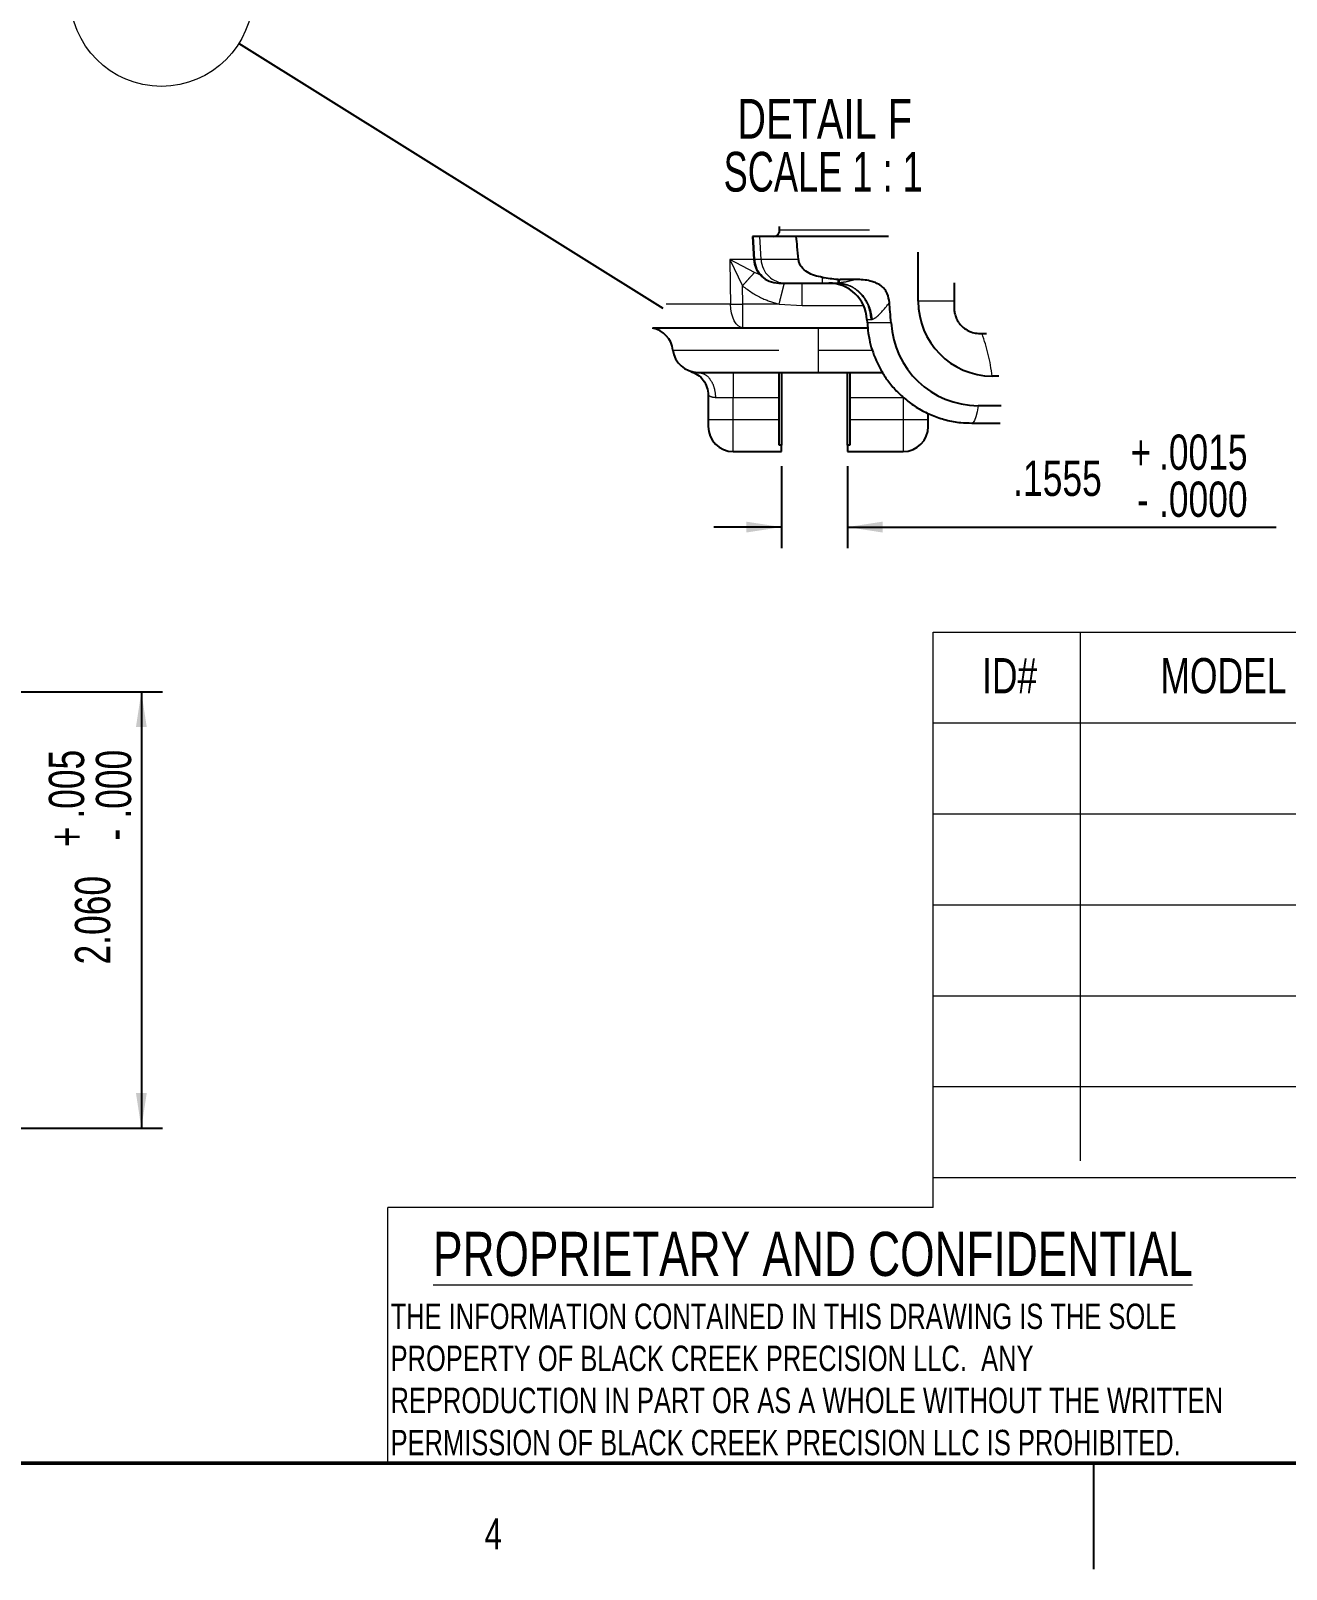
# Model space of a CAD drawing. Header units: inches. Extents: x 0.2 to 16.8, y 0.2 to 10.8.
# Drawn here: x 5.99 to 8.955, y 0.25 to 3.882 of the extents above; entities that cross this region are included whole.
import ezdxf

# ---------------------------------------------------------------- set-up
doc = ezdxf.new("R2010")
doc.units = ezdxf.units.IN
doc.header["$MEASUREMENT"] = 0
doc.linetypes.add('PHANTOM', pattern=[0.5, 0.25, -0.05, 0.05, -0.05, 0.05, -0.05])
doc.layers.add('FORMAT', color=7, linetype='Continuous')
doc.styles.add('SLDTEXTSTYLE0', font='TXT', dxfattribs={"width": 0.75})
doc.styles.add('SLDTEXTSTYLE3', font='TXT', dxfattribs={"width": 0.681818})
doc.dimstyles.new('SLDDIMSTYLE12', dxfattribs={"dimtxt": 0.18, "dimasz": 0.083333, "dimexe": 0, "dimexo": 0.0625, "dimgap": 0, "dimtad": 0, "dimtih": 1, "dimtoh": 1, "dimdec": 0, "dimrnd": 1e-09, "dimzin": 0, "dimdsep": 46, "dimtxsty": 'Standard', "dimblk1": 'NONE', "dimblk2": 'NONE', "dimsah": 1, "dimcen": 0.09, "dimadec": 0, "dimazin": 0, "dimtfac": 0.083333, "dimtdec": 0, "dimtofl": 0, "dimtmove": 0, "dimatfit": 3, "dimldrblk": 'NONE', "dimfxl": 1, "dimfrac": 2, "dimtolj": 1, "dimtzin": 0, "dimarcsym": 0})
doc.dimstyles.new('SLDDIMSTYLE32', dxfattribs={"dimtxt": 0.083333, "dimasz": 0.083333, "dimexe": 0, "dimexo": 0.0625, "dimgap": 0.020833, "dimtad": 2, "dimdec": 3, "dimlfac": 2, "dimrnd": 1e-09, "dimzin": 4, "dimdsep": 46, "dimtxsty": 'SLDTEXTSTYLE0', "dimsah": 1, "dimcen": 0.09, "dimadec": 0, "dimazin": 1, "dimtol": 1, "dimtp": 0.005, "dimtfac": 1, "dimtdec": 3, "dimtofl": 0, "dimtmove": 0, "dimatfit": 3, "dimfxl": 1, "dimfrac": 2, "dimtolj": 1, "dimtzin": 4, "dimarcsym": 0})
doc.dimstyles.new('SLDDIMSTYLE48', dxfattribs={"dimtxt": 0.083333, "dimasz": 0.083333, "dimexe": 0, "dimexo": 0.0625, "dimgap": 0.020833, "dimtad": 2, "dimdec": 4, "dimrnd": 1e-09, "dimzin": 12, "dimdsep": 46, "dimtxsty": 'SLDTEXTSTYLE0', "dimsah": 1, "dimcen": 0.09, "dimadec": 0, "dimazin": 3, "dimtol": 1, "dimtp": 0.0015, "dimtfac": 1, "dimtdec": 4, "dimtmove": 0, "dimatfit": 0, "dimfxl": 1, "dimfrac": 2, "dimtolj": 1, "dimtzin": 4, "dimarcsym": 0})

# ---------------------------------------------------------------- blocks, each defined once
blk = doc.blocks.new('SW_NOTE_0')
at = {"color": 0, "linetype": 'Continuous', "lineweight": 0, "char_height": 0.06, "attachment_point": 1, "style": 'SLDTEXTSTYLE0'}
for s, insert in [('THE INFORMATION CONTAINED IN THIS DRAWING IS THE SOLE', (0, 0.0773)), ('PROPERTY OF BLACK CREEK PRECISION LLC.  ANY', (0, -0.022)), ('REPRODUCTION IN PART OR AS A WHOLE WITHOUT THE WRITTEN', (0, -0.1214)), ('PERMISSION OF BLACK CREEK PRECISION LLC IS PROHIBITED.', (0, -0.2208))]:
    blk.add_mtext(s, dxfattribs=dict(at, insert=insert))
blk = doc.blocks.new('_None')
blk = doc.blocks.new('_D_44')
at = {"layer": 'FORMAT'}
for p, q in [((5.5312, 2.3213), (6.3015, 2.3213)), ((6.2515, 2.3213), (6.2515, 1.2911)), ((5.4072, 1.2911), (6.3015, 1.2911))]:
    blk.add_line(p, q, dxfattribs=at)
for points in [[(6.2515, 2.3213), (6.2387, 2.2379), (6.2643, 2.2379)], [(6.2515, 1.2911), (6.2643, 1.3745), (6.2387, 1.3745)]]:
    blk.add_solid(points, dxfattribs=at)
at = {"layer": 'FORMAT', "attachment_point": 1, "rotation": 90, "style": 'SLDTEXTSTYLE0'}
for s, insert, char_height in [('.005', (6.033, 2.0218), 0.08333), ('.000', (6.1441, 2.0218), 0.08333), ('+', (6.033, 1.9546), 0.0833), ('-', (6.1441, 1.9698), 0.0833), ('2.060', (6.0946, 1.6776), 0.08333)]:
    blk.add_mtext(s, dxfattribs=dict(at, insert=insert, char_height=char_height))
blk = doc.blocks.new('_D_66')
at = {"layer": 'FORMAT'}
for p, q in [((7.7633, 2.8537), (7.7633, 2.6602)), ((7.9188, 2.8537), (7.9188, 2.6602)), ((7.7633, 2.7102), (7.603, 2.7102)), ((7.9188, 2.7102), (8.9316, 2.7102))]:
    blk.add_line(p, q, dxfattribs=at)
for points in [[(7.7633, 2.7102), (7.6799, 2.723), (7.6799, 2.6973)], [(7.9188, 2.7102), (8.0021, 2.6973), (8.0021, 2.723)]]:
    blk.add_solid(points, dxfattribs=at)
at = {"layer": 'FORMAT', "attachment_point": 1, "style": 'SLDTEXTSTYLE0'}
for s, insert, char_height in [('+', (8.5873, 2.9287), 0.0833), ('.0015', (8.6546, 2.9287), 0.08333), ('.1555', (8.3103, 2.867), 0.08333), ('.0000', (8.6546, 2.8176), 0.08333), ('-', (8.6025, 2.8176), 0.0833)]:
    blk.add_mtext(s, dxfattribs=dict(at, insert=insert, char_height=char_height))
blk = doc.blocks.new('SW_NOTE_0_7')
at = {"layer": 'FORMAT', "color": 0, "char_height": 0.09375, "attachment_point": 2}
for s, insert, style in [('DETAIL F', (0.2388, 0.1209), 'SLDTEXTSTYLE0'), ('SCALE 1 : 1', (0.2354, -0.0041), 'SLDTEXTSTYLE3')]:
    blk.add_mtext(s, dxfattribs=dict(at, insert=insert, style=style))

msp = doc.modelspace()

# ---------------------------------------------------------------- linework, layer by layer
at = {"color": 7, "linetype": 'Continuous', "lineweight": 25}
for p, q in [((7.758593, 3.412042), (7.758046, 3.419489)), ((7.694748, 3.396294), (7.697592, 3.342022)), ((7.697024, 3.396294), (7.694748, 3.396294)), ((7.71217, 3.396294), (7.697024, 3.396294)), ((7.798162, 3.396294), (7.71217, 3.396294)), ((8.015621, 3.396294), (7.798162, 3.396294)), ((8.086113, 3.243735), (8.086113, 3.35901)), ((7.756566, 3.286058), (7.757904, 3.286058)), ((7.757904, 3.286058), (7.773049, 3.286058)), ((7.773049, 3.286058), (7.859735, 3.286058)), ((7.859735, 3.286058), (7.893162, 3.286058)), ((7.939432, 3.294768), (7.901281, 3.294768)), ((8.170759, 3.28648), (8.170759, 3.243735)), ((8.170759, 3.243735), (8.170759, 3.227987)), ((7.965011, 3.200246), (7.965429, 3.192265)), ((7.458932, 3.180743), (7.671504, 3.180743)), ((7.671504, 3.180743), (7.966912, 3.180743)), ((7.966994, 3.192265), (7.965429, 3.192265)), ((8.231783, 3.166963), (8.236693, 3.166963)), ((8.236693, 3.166963), (8.247015, 3.166963)), ((7.565383, 3.075428), (7.849893, 3.075428)), ((7.757373, 3.016373), (7.757373, 3.075428)), ((7.763279, 3.075428), (7.763279, 2.903678)), ((7.849893, 3.075428), (8.002036, 3.075428)), ((7.918791, 2.903678), (7.918791, 3.075428)), ((7.924696, 3.075428), (7.924696, 3.016373)), ((8.27606, 3.06657), (8.260587, 3.06657)), ((7.59005, 3.02149), (7.59005, 2.963223)), ((7.757373, 2.963223), (7.757373, 3.016373)), ((7.924696, 3.016373), (7.924696, 2.963223)), ((8.109735, 2.963223), (8.109735, 2.978567)), ((8.281592, 2.996587), (8.227178, 2.996587)), ((7.59005, 2.963223), (7.59005, 2.947475)), ((7.757373, 2.903678), (7.757373, 2.963223)), ((7.924696, 2.963223), (7.924696, 2.903678)), ((8.109735, 2.947475), (8.109735, 2.963223)), ((8.212862, 2.955349), (8.279514, 2.955349)), ((7.649105, 2.88842), (7.763279, 2.88842)), ((7.763279, 2.903678), (7.757373, 2.903678)), ((7.763279, 2.88842), (7.763279, 2.903678)), ((7.924696, 2.903678), (7.918791, 2.903678)), ((7.918791, 2.903678), (7.918791, 2.88842)), ((7.918791, 2.88842), (8.05068, 2.88842)), ((8.5, 0.499961), (8.5, 0.500039)), ((8.5, 0.5), (8.5, 0.25))]:
    msp.add_line(p, q, dxfattribs=at)
at = {"color": 8, "linetype": 'PHANTOM', "lineweight": 18}
for p, q in [((7.699825, 3.342022), (7.697024, 3.396294)), ((7.714971, 3.342022), (7.71217, 3.396294)), ((7.758593, 3.412042), (7.970983, 3.412042)), ((7.69922, 3.310799), (7.641061, 3.342022)), ((7.697592, 3.342022), (7.641061, 3.342022)), ((7.641061, 3.342022), (7.670916, 3.279576)), ((7.699825, 3.342022), (7.697592, 3.342022)), ((7.714971, 3.342022), (7.699825, 3.342022)), ((7.803246, 3.342022), (7.714971, 3.342022)), ((7.714141, 3.305102), (7.69922, 3.310799)), ((7.671504, 3.236707), (7.670916, 3.279576)), ((7.812017, 3.2334), (7.812017, 3.286058)), ((7.859735, 3.286058), (7.859735, 3.299679)), ((7.89592, 3.295063), (7.89592, 3.286099)), ((7.642633, 3.236707), (7.490411, 3.236707)), ((7.757598, 3.236707), (7.671504, 3.236707)), ((7.671504, 3.180743), (7.671504, 3.236707)), ((7.757598, 3.236707), (7.812017, 3.2334)), ((7.812017, 3.2334), (7.956825, 3.2334)), ((8.170759, 3.243735), (8.086113, 3.243735)), ((7.965011, 3.200246), (7.974921, 3.200246)), ((7.849893, 3.180743), (7.849893, 3.128085)), ((8.021991, 3.192265), (7.966994, 3.192265)), ((7.506675, 3.128085), (7.849893, 3.128085)), ((7.849893, 3.128085), (7.849893, 3.075428)), ((7.849893, 3.128085), (7.978324, 3.128085)), ((7.649105, 3.075428), (7.649105, 3.016373)), ((7.607244, 3.016373), (7.649105, 3.016373)), ((7.649105, 3.016373), (7.757373, 3.016373)), ((7.649105, 2.963223), (7.649105, 3.016373)), ((7.924696, 3.016373), (8.05068, 3.016373)), ((8.05068, 3.016373), (8.05068, 2.963223)), ((7.649105, 2.963223), (7.59005, 2.963223)), ((7.649105, 2.88842), (7.649105, 2.963223)), ((7.757373, 2.963223), (7.649105, 2.963223)), ((8.05068, 2.963223), (7.924696, 2.963223)), ((8.05068, 2.963223), (8.05068, 2.88842)), ((8.109735, 2.963223), (8.05068, 2.963223))]:
    msp.add_line(p, q, dxfattribs=at)
at = {"color": 7, "linetype": 'Continuous', "lineweight": 18}
for p, q in [((8.121319, 2.462325), (16.5, 2.462325)), ((8.121319, 1.103619), (8.121319, 2.462325)), ((8.468107, 2.462325), (8.468107, 1.214348)), ((8.121319, 2.247696), (10.670644, 2.247696)), ((8.121319, 2.033066), (10.670644, 2.033066)), ((8.121319, 1.818437), (10.670644, 1.818437)), ((8.121319, 1.603808), (10.670644, 1.603808)), ((8.121319, 1.389179), (10.670644, 1.389179)), ((8.121319, 1.17455), (10.670644, 1.17455)), ((6.833769, 0.5), (6.833769, 1.103619)), ((8.121319, 1.103619), (6.833769, 1.103619))]:
    msp.add_line(p, q, dxfattribs=at)
at = {"color": 7, "linetype": 'Continuous', "lineweight": 50}
msp.add_line((16.5, 0.5), (0.5, 0.5), dxfattribs=at)
at = {"color": 8, "linetype": 'PHANTOM', "lineweight": 18, "flags": 128}
for points in [[(7.641061, 3.342022), (7.641942, 3.283046), (7.642633, 3.236707)], [(7.89592, 3.286099), (7.894518, 3.286068), (7.893162, 3.286058)], [(7.896511, 3.286156), (7.896214, 3.286124), (7.89592, 3.286099)], [(7.671504, 3.180743), (7.66605, 3.181803), (7.660791, 3.184947), (7.655917, 3.190061), (7.651603, 3.196961), (7.648004, 3.2054), (7.645249, 3.215074), (7.643437, 3.225636), (7.642633, 3.236707)], [(7.974921, 3.200246), (7.975643, 3.200272), (7.97639, 3.200351)], [(7.97639, 3.200351), (7.976785, 3.200414), (7.977186, 3.200494)], [(8.227178, 2.996587), (8.224912, 2.982224), (8.222218, 2.970563), (8.219192, 2.962016), (8.21594, 2.956888), (8.212865, 2.955349)]]:
    msp.add_lwpolyline(points, dxfattribs=at)
at = {"color": 7, "linetype": 'Continuous', "lineweight": 18}
msp.add_circle((6.298882, 3.966288), 0.21585, dxfattribs=at)
at = {"color": 7, "linetype": 'Continuous', "lineweight": 25}
for centre, radius, start, end in [((7.756566, 3.345113), 0.059055, 183.000034, 269.999978), ((8.008552, 4.322246), 1.033339, 261.719714, 263.742419), ((7.874584, 3.195507), 0.090551, 2.999955, 90.000029), ((7.901281, 3.343601), 0.048833, 263.697622, 269.999676), ((8.261943, 3.242399), 0.175835, 179.564786, 269.558122), ((7.448022, 3.121715), 0.058999, 6.198234, 79.78742), ((8.228642, 3.20354), 0.206958, 183.122902, 269.594612), ((7.565383, 3.134483), 0.059055, 186.219252, 270.000035), ((7.649106, 2.947475), 0.059055, 180.00001, 269.999955), ((8.05068, 2.947475), 0.059055, 270.00001, 359.99999)]:
    msp.add_arc(centre, radius, start, end, dxfattribs=at)
at = {"color": 8, "linetype": 'PHANTOM', "lineweight": 18}
for centre, radius, start, end in [((7.758324, 3.344612), 0.058556, 182.535148, 269.588592), ((7.77347, 3.344612), 0.058556, 182.535148, 269.588592), ((7.888369, 3.296292), 0.013001, 308.775453, 353.270542), ((7.796442, 3.009143), 0.467684, 7.05308, 19.721597)]:
    msp.add_arc(centre, radius, start, end, dxfattribs=at)
at = {"color": 7, "linetype": 'Continuous', "lineweight": 25}
for points, knots in [([(7.743842, 3.396294), (7.745667, 3.396458), (7.749369, 3.396791), (7.753548, 3.399342), (7.756168, 3.402312), (7.757691, 3.405191), (7.758639, 3.408492), (7.758608, 3.410851), (7.758593, 3.412042)], [0, 0, 0, 0, 0.22400352, 0.45439382, 0.58157549, 0.71007843, 0.85357283, 1, 1, 1, 1]), ([(7.803246, 3.342022), (7.802295, 3.352012), (7.800574, 3.3701), (7.798908, 3.388193), (7.798162, 3.396294)], [0, 0, 0, 0, 0.55227784, 1, 1, 1, 1]), ([(7.859735, 3.299679), (7.853367, 3.300858), (7.841021, 3.303145), (7.823666, 3.310986), (7.811532, 3.321398), (7.804992, 3.332578), (7.803819, 3.338922), (7.803246, 3.342022)], [0, 0, 0, 0, 0.255833402, 0.495994784, 0.746089528, 0.875906647, 1, 1, 1, 1]), ([(8.017955, 3.240004), (8.016819, 3.247354), (8.015168, 3.258041), (8.007997, 3.270215), (8.000132, 3.2788), (7.988252, 3.2863), (7.967513, 3.293398), (7.950642, 3.294218), (7.939433, 3.294762)], [0, 0, 0, 0, 0.20567548, 0.29909126, 0.39117149, 0.52972328, 0.6875771, 1, 1, 1, 1]), ([(8.021991, 3.192265), (8.021238, 3.201056), (8.019875, 3.216967), (8.018552, 3.232882), (8.01796, 3.240004)], [0, 0, 0, 0, 0.55247668, 1, 1, 1, 1]), ([(8.170759, 3.227987), (8.170846, 3.22553), (8.171042, 3.220009), (8.1729, 3.211), (8.176704, 3.200855), (8.183099, 3.190463), (8.19235, 3.180712), (8.203892, 3.173149), (8.217368, 3.16798), (8.226807, 3.167314), (8.231783, 3.166963)], [0, 0, 0, 0, 0.0769831, 0.17302324, 0.28688929, 0.41512309, 0.55296417, 0.7048375, 0.84441147, 1, 1, 1, 1]), ([(7.966066, 3.192163), (7.966425, 3.184148), (7.967013, 3.171002), (7.971078, 3.149704), (7.976787, 3.127886), (7.986418, 3.102628), (7.999444, 3.077197), (8.016241, 3.052179), (8.036758, 3.028518), (8.060863, 3.006999), (8.088298, 2.988366), (8.118695, 2.973219), (8.151593, 2.962362), (8.183318, 2.956107), (8.203966, 2.955935), (8.212836, 2.955861)], [0, 0, 0, 0, 0.06366141, 0.10442044, 0.17207032, 0.24270751, 0.31883601, 0.39870847, 0.48164394, 0.56712411, 0.65481506, 0.74451125, 0.83611069, 0.929599, 1, 1, 1, 1]), ([(7.548189, 3.077986), (7.55403, 3.075602), (7.565711, 3.070832), (7.579162, 3.057179), (7.588308, 3.040335), (7.589469, 3.027771), (7.59005, 3.02149)], [0, 0, 0, 0, 0.2500003, 0.50000016, 0.75000022, 1, 1, 1, 1])]:
    msp.add_open_spline(points, degree=3, knots=knots, dxfattribs=at)
at = {"color": 8, "linetype": 'PHANTOM', "lineweight": 18}
for points, knots in [([(7.670916, 3.279576), (7.67353, 3.282537), (7.67863, 3.288314), (7.68607, 3.296579), (7.692872, 3.304043), (7.697216, 3.308665), (7.69922, 3.310799)], [0, 0, 0, 0, 0.28116362, 0.54850271, 0.79158835, 1, 1, 1, 1]), ([(7.670916, 3.279576), (7.685722, 3.268804), (7.712231, 3.249517), (7.743704, 3.24063), (7.757598, 3.236707)], [0, 0, 0, 0, 0.55854482, 1, 1, 1, 1]), ([(7.757598, 3.236707), (7.759216, 3.243333), (7.762215, 3.255611), (7.766138, 3.271156), (7.768631, 3.28099), (7.769785, 3.28516), (7.770034, 3.286058)], [0, 0, 0, 0, 0.40204911, 0.74498166, 0.94506195, 1, 1, 1, 1]), ([(7.974921, 3.200246), (7.973261, 3.211583), (7.969983, 3.23396), (7.951203, 3.262134), (7.924705, 3.282118), (7.90358, 3.284756), (7.893162, 3.286058)], [0, 0, 0, 0, 0.26149565, 0.51610467, 0.76137668, 1, 1, 1, 1]), ([(7.97639, 3.200351), (7.974258, 3.212892), (7.970069, 3.237537), (7.948821, 3.265402), (7.922947, 3.282425), (7.904839, 3.284887), (7.89592, 3.286099)], [0, 0, 0, 0, 0.29377918, 0.57734546, 0.79183109, 1, 1, 1, 1]), ([(7.939432, 3.294769), (7.931093, 3.292528), (7.916964, 3.28873), (7.902456, 3.286904), (7.896511, 3.286156)], [0, 0, 0, 0, 0.5902038, 1, 1, 1, 1]), ([(7.896511, 3.286156), (7.907809, 3.284232), (7.930936, 3.280294), (7.956555, 3.257543), (7.972515, 3.229904), (7.975618, 3.210366), (7.977186, 3.200494)], [0, 0, 0, 0, 0.263955764, 0.540339366, 0.767742656, 1, 1, 1, 1]), ([(7.642633, 3.236707), (7.647284, 3.236657), (7.655168, 3.236573), (7.664792, 3.236631), (7.669765, 3.236688), (7.671504, 3.236707)], [0, 0, 0, 0, 0.48323282, 0.81927447, 1, 1, 1, 1]), ([(7.977186, 3.200494), (7.97972, 3.201564), (7.985981, 3.204205), (8.000068, 3.217565), (8.010263, 3.230352), (8.017959, 3.240004)], [0, 0, 0, 0, 0.14286136, 0.35299272, 1, 1, 1, 1]), ([(7.565383, 3.075428), (7.570971, 3.074442), (7.582828, 3.072351), (7.596434, 3.057919), (7.605504, 3.038783), (7.60665, 3.024024), (7.607244, 3.016373)], [0, 0, 0, 0, 0.20975294, 0.44503224, 0.71228106, 1, 1, 1, 1]), ([(7.59005, 3.02149), (7.590357, 3.021291), (7.591771, 3.020374), (7.595039, 3.018854), (7.600402, 3.016849), (7.604782, 3.016544), (7.607244, 3.016373)], [0, 0, 0, 0, 0.06041521, 0.27851762, 0.59435634, 1, 1, 1, 1])]:
    msp.add_open_spline(points, degree=3, knots=knots, dxfattribs=at)

# ---------------------------------------------------------------- block references
at = {"color": 7, "linetype": 'Continuous', "lineweight": 0}
msp.add_blockref('SW_NOTE_0', (6.840061, 0.799848), dxfattribs=at)
at = {"layer": 'FORMAT'}
msp.add_blockref('SW_NOTE_0_7', (7.62625, 3.600036), dxfattribs=at)

# ---------------------------------------------------------------- texts
at = {"color": 7, "linetype": 'Continuous', "lineweight": 0, "style": 'SLDTEXTSTYLE0'}
for s, insert, char_height, attachment_point in [('ID#', (8.301866, 2.40106), 0.0833333, 2), ('MODEL', (8.806775, 2.40106), 0.0833333, 2), ('\\LPROPRIETARY AND CONFIDENTIAL', (6.940357, 1.046501), 0.10416667, 1), ('4', (7.082599, 0.36976), 0.072917, 2)]:
    msp.add_mtext(s, dxfattribs=dict(at, insert=insert, char_height=char_height, attachment_point=attachment_point))

# ---------------------------------------------------------------- dimensions: what is measured, and where the dimension line sits
at = {"layer": 'FORMAT'}
dim = msp.add_linear_dim(base=(7.763279, 2.710163), p1=(7.918791, 2.903678), p2=(7.763279, 2.903678), dimstyle='SLDDIMSTYLE48', dxfattribs=at)
dim.commit()
dim.dimension.update_dxf_attribs({"geometry": '_D_66', "text_midpoint": (8.620909, 2.710163), "dimtype": 160})
dim = msp.add_linear_dim(base=(6.251486, 1.291138), p1=(5.481208, 2.321275), p2=(5.357192, 1.291138), angle=90, dimstyle='SLDDIMSTYLE32', dxfattribs=at)
dim.commit()
dim.dimension.update_dxf_attribs({"geometry": '_D_44', "text_midpoint": (6.251486, 1.957419), "dimtype": 160})

# ---------------------------------------------------------------- leaders
at = {"color": 7, "linetype": 'Continuous', "lineweight": 18, "has_arrowhead": 0}
msp.add_leader([(7.48373, 3.226343), (6.481964, 3.851952)], dimstyle='SLDDIMSTYLE12', dxfattribs=at)

doc.saveas('drawing.dxf')
